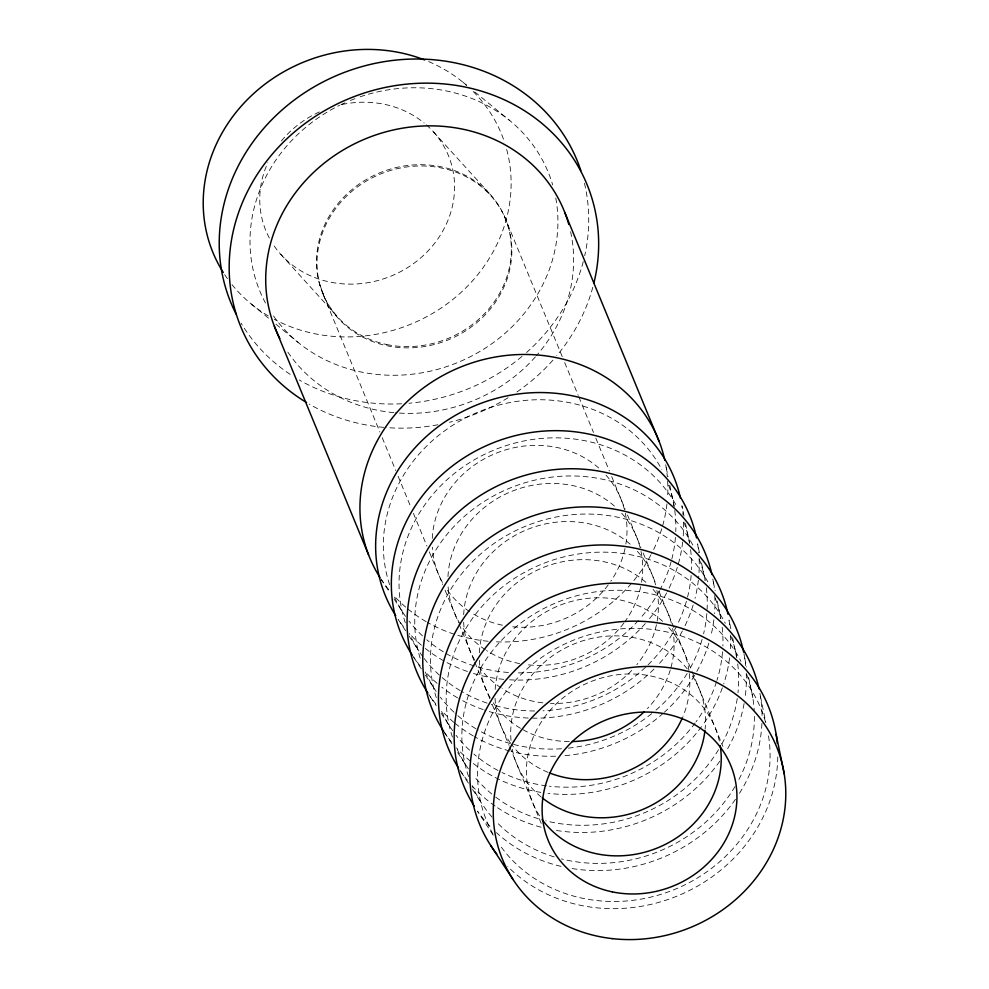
<?xml version="1.0" encoding="UTF-8"?>
<svg xmlns="http://www.w3.org/2000/svg" width="989" height="989" viewBox="0 0 989 989"><rect width="100%" height="100%" fill="white"/><g stroke="black" fill="none" stroke-linecap="round" stroke-linejoin="round"><path stroke-width="0.74" stroke-dasharray="4.95 3.71" d="M463.062 82.322L466.573 85.202M474.769 91.915L509.867 120.67M251.268 304.019L269.985 319.348M275.844 324.145L298.072 342.367M433.553 131.994L490.297 194.462M280.777 254.346L337.521 316.826M380.802 578.775L389.085 591.397M394.055 598.975L403.153 612.859M405.614 630.759L398.159 619.398A155.965 141.588 -22.4 0 0 404.464 627.83M408.927 635.803L418.866 650.947M413.859 657.5L421.314 668.861M425.455 675.166L434.567 689.049M430.4 696.862L436.186 705.701M441.156 713.267L450.267 727.15M444.444 732.441L452.727 745.063M457.697 752.629L465.967 765.251M468.427 783.164L459.316 769.281A155.965 141.588 -22.4 0 0 467.278 780.234M472.569 789.469L481.68 803.352M493.239 835.149L477.502 811.165A155.965 141.588 -22.4 0 0 492.077 828.461M504.242 215.911L562.345 356.881M564.694 362.58L578.206 395.365M578.8 396.799L593.487 432.428M595.835 438.139L609.348 470.925M611.697 476.624L625.159 509.286M627.483 514.923L640.86 547.387M643.184 553.024L655.979 584.066M658.897 591.125L691.459 670.146M692.04 671.556L722.872 746.349M323.588 295.377L379.9 432.069M382.249 437.781L395.773 470.566M398.122 476.265L411.053 507.629M413.402 513.328L426.927 546.113M429.275 551.813L442.763 584.524M445.087 590.161L458.463 622.625M459.044 624.034L474.164 660.714M474.745 662.136L489.876 698.815M492.201 704.465L509.063 745.385M509.644 746.794L541.638 824.406M319.843 284.597L324.108 296.651A98.69 89.579 -22.4 0 0 488.257 311.436A98.69 89.579 -22.4 0 0 437.113 167.215A98.69 89.579 -22.4 0 0 319.843 284.597L324.639 298.072M760.442 696.281L765.832 722.699M744.742 658.179L746.534 666.982M748.636 677.255L752.827 697.801M730.834 628.88L729.029 620.078A155.965 141.588 -22.4 0 1 730.006 627.545M732.626 637.682L736.521 656.77M713.329 581.977L715.121 590.779M717.223 601.052L720.82 618.669A148.165 134.504 -22.4 0 0 714.775 596.874M699.421 552.678L697.628 543.876A155.965 141.588 -22.4 0 1 698.741 552.851M701.522 562.951L705.12 580.568M684.017 516.048L681.928 505.775A155.965 141.588 -22.4 0 1 683.04 514.75M685.513 523.391L689.407 542.466M666.215 467.673L668.02 476.488M669.813 485.29L674.004 505.836M699.075 558.773A148.165 134.504 -22.4 0 1 705.231 580.691M706.319 587.75A148.165 134.504 -22.4 0 1 707.123 609.286M706.838 613.613A148.165 134.504 -22.4 0 1 703.599 633.751M702.103 639.438A148.165 134.504 -22.4 0 1 689.407 669.602M687.12 673.497A148.165 134.504 -22.4 0 1 652.864 712.71M651.776 713.588A148.165 134.504 -22.4 0 1 568.415 748.129M561.455 748.747A148.165 134.504 -22.4 0 1 511.4 743.852M509.953 743.444A148.165 134.504 -22.4 0 1 477.168 729.499M475.907 728.745A148.165 134.504 -22.4 0 1 454.928 713.069M453.864 712.092A148.165 134.504 -22.4 0 1 440.352 697.208M436.149 691.422A148.165 134.504 -22.4 0 1 425.097 671.531A155.965 141.588 -22.4 0 0 437.064 683.3M420.152 658.192A148.165 134.504 -22.4 0 1 510.559 487.837A148.165 134.504 -22.4 0 1 693.858 547.078M656.894 590.384A98.69 89.579 -22.4 0 1 656.721 623.33M656.424 624.751A98.69 89.579 -22.4 0 1 636.805 664.695M631.711 670.443A98.69 89.579 -22.4 0 1 550.514 703.402M542.862 702.833A98.69 89.579 -22.4 0 1 502.251 688.641M501.027 687.837A98.69 89.579 -22.4 0 1 477.576 664.682M474.559 659.848A98.69 89.579 -22.4 0 1 463.606 620.437M463.68 614.676A98.69 89.579 -22.4 0 1 526.68 529.77A98.69 89.579 -22.4 0 1 631.303 545.211M637.398 551.343A98.69 89.579 -22.4 0 1 655.608 584.833M672.594 628.485A98.69 89.579 -22.4 0 1 670.678 668.552M670.258 669.961A98.69 89.579 -22.4 0 1 647.424 708.544M569.293 741.577A98.69 89.579 -22.4 0 1 521.71 729.017M520.449 728.287A98.69 89.579 -22.4 0 1 493.276 702.783M490.26 697.95A98.69 89.579 -22.4 0 1 479.356 659.972M479.393 652.765A98.69 89.579 -22.4 0 1 542.38 567.871A98.69 89.579 -22.4 0 1 647.004 583.312M653.099 589.444A98.69 89.579 -22.4 0 1 671.308 622.934M746.683 674.399A148.165 134.504 -22.4 0 1 754.187 710.621M754.372 716.37A148.165 134.504 -22.4 0 1 737.967 781.261M735.012 786.502A148.165 134.504 -22.4 0 1 561.443 858.922M554.174 856.894A148.165 134.504 -22.4 0 1 495.872 821.315M492.003 817.05A148.165 134.504 -22.4 0 1 472.21 785.822M468.588 776.55A148.165 134.504 -22.4 0 1 555.497 603.03A148.165 134.504 -22.4 0 1 740.971 661.381M668.651 485.24A148.165 134.504 -22.4 0 1 675.771 531.637M675.438 537.41A148.165 134.504 -22.4 0 1 671.84 558.983M671.086 561.826A148.165 134.504 -22.4 0 1 660.158 589.432M659.453 590.754A148.165 134.504 -22.4 0 1 640.427 618.174M638.387 620.474A148.165 134.504 -22.4 0 1 516.147 672.854M508.47 672.483A148.165 134.504 -22.4 0 1 475.66 666.401M474.226 665.956A148.165 134.504 -22.4 0 1 444.494 652.542M443.245 651.776A148.165 134.504 -22.4 0 1 426.766 639.759M422.464 635.89A148.165 134.504 -22.4 0 1 408.939 621.018M405.552 616.407A148.165 134.504 -22.4 0 1 394.277 596.627M389.617 584.709A148.165 134.504 -22.4 0 1 476.97 412.537A148.165 134.504 -22.4 0 1 661.802 469.614M621.685 513.242A98.69 89.579 -22.4 0 1 641.008 585.228M640.711 586.65A98.69 89.579 -22.4 0 1 624.825 621.772M623.923 622.996A98.69 89.579 -22.4 0 1 527.162 664.732M519.633 663.594A98.69 89.579 -22.4 0 1 486.551 650.539M485.327 649.748A98.69 89.579 -22.4 0 1 461.084 625.394M460.318 624.195A98.69 89.579 -22.4 0 1 448.005 585.204M447.98 576.575A98.69 89.579 -22.4 0 1 510.979 491.669A98.69 89.579 -22.4 0 1 615.591 507.11M683.869 522.007A148.165 134.504 -22.4 0 1 690.013 545.409M690.606 549.649A148.165 134.504 -22.4 0 1 691.484 569.738M691.138 575.511A148.165 134.504 -22.4 0 1 687.54 597.084M686.391 601.337A148.165 134.504 -22.4 0 1 677.23 624.85M676.55 626.198A148.165 134.504 -22.4 0 1 647.671 665.226M645.557 667.254A148.165 134.504 -22.4 0 1 542.973 710.807M534.616 710.992A148.165 134.504 -22.4 0 1 491.36 704.502M487.083 703.117A148.165 134.504 -22.4 0 1 461.467 691.398M460.194 690.643A148.165 134.504 -22.4 0 1 440.303 675.944M439.227 674.98A148.165 134.504 -22.4 0 1 423.774 657.969M422.921 656.82A148.165 134.504 -22.4 0 1 409.397 633.43M405.317 622.81A148.165 134.504 -22.4 0 1 491.953 450.935A148.165 134.504 -22.4 0 1 676.835 506.455M605.985 475.14A98.69 89.579 -22.4 0 1 625.308 547.127M625.011 548.561A98.69 89.579 -22.4 0 1 610.868 581.186M608.223 584.895A98.69 89.579 -22.4 0 1 511.461 626.63M502.437 625.196A98.69 89.579 -22.4 0 1 470.851 612.438M469.614 611.647A98.69 89.579 -22.4 0 1 445.384 587.293M442.442 582.41A98.69 89.579 -22.4 0 1 432.304 547.102M432.28 538.473A98.69 89.579 -22.4 0 1 495.996 453.271A98.69 89.579 -22.4 0 1 600.953 469.998M668.799 627.533A98.69 89.579 -22.4 0 1 689.197 672.223M689.358 673.645A98.69 89.579 -22.4 0 1 682.966 716.419M548.042 772.335A98.69 89.579 -22.4 0 1 511.474 744.371M510.621 743.221A98.69 89.579 -22.4 0 1 495.056 698.073M495.168 689.432A98.69 89.579 -22.4 0 1 558.81 605.676A98.69 89.579 -22.4 0 1 662.704 621.413M730.982 636.298A148.165 134.504 -22.4 0 1 737.126 659.7M737.72 663.953A148.165 134.504 -22.4 0 1 737.979 692.708M737.25 698.481A148.165 134.504 -22.4 0 1 721.55 744.482M718.533 749.699A148.165 134.504 -22.4 0 1 545.73 820.821M538.473 818.793A148.165 134.504 -22.4 0 1 492.93 794.933M491.805 794.019A148.165 134.504 -22.4 0 1 473.533 775.66M468.366 768.799A148.165 134.504 -22.4 0 1 455.941 746.423M452.43 737.102A148.165 134.504 -22.4 0 1 540.513 564.632A148.165 134.504 -22.4 0 1 725.271 623.28M665.708 464.719A155.965 141.588 -22.4 0 1 667.328 476.649M667.662 481.173A155.965 141.588 -22.4 0 1 667.526 497.85M666.957 503.933A155.965 141.588 -22.4 0 1 662.148 527.458M661.752 528.794A155.965 141.588 -22.4 0 1 651.615 553.568M650.96 554.829A155.965 141.588 -22.4 0 1 493.907 641.7M488.109 641.255A155.965 141.588 -22.4 0 1 427.384 622.365M426.172 621.673A155.965 141.588 -22.4 0 1 408 609.063M405.651 607.098A155.965 141.588 -22.4 0 1 394.698 596.577M388.764 589.728A155.965 141.588 -22.4 0 1 381.63 580.036M683.486 522.291A155.965 141.588 -22.4 0 1 682.83 540.513M682.657 542.034A155.965 141.588 -22.4 0 1 667.328 591.669M666.66 592.93A155.965 141.588 -22.4 0 1 649.081 619.163M645.298 623.577A155.965 141.588 -22.4 0 1 509.607 679.802M503.809 679.356A155.965 141.588 -22.4 0 1 472.816 673.249M467.414 671.482A155.965 141.588 -22.4 0 1 423.7 647.165M421.363 645.199A155.965 141.588 -22.4 0 1 409.384 633.566M699.136 558.872A155.965 141.588 -22.4 0 1 698.531 578.614M698.37 580.135A155.965 141.588 -22.4 0 1 695.032 598.271M693.153 604.996A155.965 141.588 -22.4 0 1 683.028 629.758M682.361 631.019A155.965 141.588 -22.4 0 1 658.056 664.905M653.989 669.096A155.965 141.588 -22.4 0 1 532.601 718.162M528.225 718.039A155.965 141.588 -22.4 0 1 484.462 710.04M483.114 709.583A155.965 141.588 -22.4 0 1 458.797 698.568M457.586 697.863A155.965 141.588 -22.4 0 1 441.786 687.17M420.164 665.931A155.965 141.588 -22.4 0 1 412.203 654.978M722.193 627.273A148.165 134.504 -22.4 0 1 722.885 645.941M722.551 651.714A148.165 134.504 -22.4 0 1 716.951 680.37M716.506 681.78A148.165 134.504 -22.4 0 1 696.108 721.71M695.218 722.947A148.165 134.504 -22.4 0 1 549.476 786.218M546.447 785.847A148.165 134.504 -22.4 0 1 501.967 772.496M498.011 770.48A148.165 134.504 -22.4 0 1 473.879 754.063M469.577 750.194A148.165 134.504 -22.4 0 1 456.053 735.309M452.665 730.698A148.165 134.504 -22.4 0 1 441.378 710.93M436.285 697.653A148.165 134.504 -22.4 0 1 525.53 526.235A148.165 134.504 -22.4 0 1 709.57 585.179M712.822 579.01A155.965 141.588 -22.4 0 1 714.145 587.948M714.763 595.465A155.965 141.588 -22.4 0 1 714.515 613.674M713.885 619.757A155.965 141.588 -22.4 0 1 710.732 636.372M708.866 643.097A155.965 141.588 -22.4 0 1 695.292 674.115M694.575 675.351A155.965 141.588 -22.4 0 1 664.385 712.228M663.285 713.205A155.965 141.588 -22.4 0 1 562.951 755.806M555.62 756.202A155.965 141.588 -22.4 0 1 511.103 751.368M509.718 751.01A155.965 141.588 -22.4 0 1 474.497 736.669M473.286 735.964A155.965 141.588 -22.4 0 1 455.101 723.367M453.926 722.39A155.965 141.588 -22.4 0 1 441.811 710.881M435.865 704.032A155.965 141.588 -22.4 0 1 428.732 694.34M730.55 635.074A155.965 141.588 -22.4 0 1 730.216 651.776M729.585 657.858A155.965 141.588 -22.4 0 1 723.725 683.869M722.353 687.837A155.965 141.588 -22.4 0 1 702.4 725.456M701.547 726.618A155.965 141.588 -22.4 0 1 548.042 793.363M540.872 792.387A155.965 141.588 -22.4 0 1 456.485 747.869M451.577 742.133A155.965 141.588 -22.4 0 1 443.616 731.18M743.951 653.741A155.965 141.588 -22.4 0 1 745.706 665.646M746.25 673.175A155.965 141.588 -22.4 0 1 744.878 698.988M744.111 703.538A155.965 141.588 -22.4 0 1 725.988 751.553M719.769 761.209A155.965 141.588 -22.4 0 1 555.15 830.253M541.119 827.212A155.965 141.588 -22.4 0 1 497.615 807.766M495.069 806.035A155.965 141.588 -22.4 0 1 472.198 785.971M692.325 675.846A98.69 89.579 -22.4 0 1 705.12 728.992M541.107 796.949A98.69 89.579 -22.4 0 1 511.968 747.548M511.029 740.464A98.69 89.579 -22.4 0 1 574.51 643.777A98.69 89.579 -22.4 0 1 687.293 668.91M492.967 834.123A148.165 134.504 -22.4 0 1 573.373 640.229A148.165 134.504 -22.4 0 1 765.857 723.355M768.527 735.903A148.165 134.504 -22.4 0 1 674.263 889.606A148.165 134.504 -22.4 0 1 499.779 845.002M759.935 693.314A155.965 141.588 -22.4 0 1 762.074 717.334M761.926 723.416A155.965 141.588 -22.4 0 1 739.451 793.314M735.47 799.31A155.965 141.588 -22.4 0 1 570.863 868.354M560.998 866.364A155.965 141.588 -22.4 0 1 496.453 832.664M539.611 815.888A98.69 89.579 -22.4 0 1 590.94 681.582A98.69 89.579 -22.4 0 1 719.967 744.185M777.762 756.956A155.965 141.588 -22.4 0 1 676.921 896.158A155.965 141.588 -22.4 0 1 507.777 866.562M570.604 231.698A155.965 141.588 -22.4 0 1 536.335 355.78M535.383 356.868A155.965 141.588 -22.4 0 1 395.328 412.784M393.882 412.66A155.965 141.588 -22.4 0 1 286.575 350.18M592.819 287.218A187.156 169.898 -22.4 0 1 556.745 355.731M552.95 360.132A187.156 169.898 -22.4 0 1 516.728 392.101M508.049 397.751A187.156 169.898 -22.4 0 1 449.439 422.291M437.867 424.776A187.156 169.898 -22.4 0 1 385.29 427.495M383.843 427.372A187.156 169.898 -22.4 0 1 309.186 404.093M584.462 183.286A187.156 169.898 -22.4 0 1 584.697 255.718M583.263 261.615A187.156 169.898 -22.4 0 1 526.494 352.541M522.031 356.386A187.156 169.898 -22.4 0 1 408.939 403.252M401.608 403.759A187.156 169.898 -22.4 0 1 299.234 379.961M290.21 374.374A187.156 169.898 -22.4 0 1 241.131 323.193M426.383 124.898A98.69 89.579 -22.4 0 1 416.406 261.442A98.69 89.579 -22.4 0 1 272.952 244.147M269.342 238.015A98.69 89.579 -22.4 0 1 267.809 162.728M281.37 140.982A98.69 89.579 -22.4 0 1 319.398 111.918M342.095 104.475A98.69 89.579 -22.4 0 1 424.17 123.032M360.132 96.811A155.965 141.588 -22.4 0 1 552.666 184.881M555.781 198.01A155.965 141.588 -22.4 0 1 457.066 362.765A155.965 141.588 -22.4 0 1 271.703 313.34M265.509 303.054A155.965 141.588 -22.4 0 1 339.573 105.329M340.908 104.686A155.965 141.588 -22.4 0 1 344.951 102.807M350.403 100.458A155.965 141.588 -22.4 0 1 357.338 97.8M473.212 91.532A155.965 141.588 -22.4 0 1 504.526 142.231M506.677 149.413A155.965 141.588 -22.4 0 1 446.855 304.031A155.965 141.588 -22.4 0 1 274.336 319.336M268.254 315.911A155.965 141.588 -22.4 0 1 232.032 284.684M227.47 278.7A155.965 141.588 -22.4 0 1 224.07 273.73M428.596 61.565A155.965 141.588 -22.4 0 1 466.561 85.289M386.761 344.531A98.69 89.579 -22.4 0 0 508.507 227.965A98.69 89.579 -22.4 0 0 346.471 194.45A98.69 89.579 -22.4 0 0 386.761 344.531"/><path stroke-width="1.48" d="M490.729 845.484L513.081 879.555M565.003 213.043L659.23 441.638M274.336 326.197L368.563 554.792M776.142 734.382L784.228 774.004M644.148 711.808A98.69 89.579 -22.4 0 1 572.371 741.552M682.385 717.791A98.69 89.579 -22.4 0 1 549.414 772.891M379.986 577.514A155.965 141.588 -22.4 0 1 460.021 367.29A155.965 141.588 -22.4 0 1 664.818 460.293M395.687 615.615A155.965 141.588 -22.4 0 1 475.721 405.379A155.965 141.588 -22.4 0 1 680.531 498.394M412.203 654.978A155.965 141.588 -22.4 0 1 491.434 443.48A155.965 141.588 -22.4 0 1 696.54 537.967M427.916 693.079A155.965 141.588 -22.4 0 1 506.368 481.903A155.965 141.588 -22.4 0 1 711.932 574.597M443.616 731.18A155.965 141.588 -22.4 0 1 522.835 519.682A155.965 141.588 -22.4 0 1 727.953 614.157M458.513 768.02A155.965 141.588 -22.4 0 1 539.302 557.475A155.965 141.588 -22.4 0 1 743.654 652.258M704.959 730.438A98.69 89.579 -22.4 0 1 642.442 809.571A98.69 89.579 -22.4 0 1 542.232 797.863M474.213 806.122A155.965 141.588 -22.4 0 1 554.248 595.885A155.965 141.588 -22.4 0 1 759.045 688.888M720.202 745.595A98.69 89.579 -22.4 0 1 658.142 847.66A98.69 89.579 -22.4 0 1 542.034 819.411M496.812 854.076A155.965 141.588 -22.4 0 1 572.248 633.059A155.965 141.588 -22.4 0 1 777.255 743.345M279.825 338.498A155.965 141.588 -22.4 0 1 368.093 137.755A155.965 141.588 -22.4 0 1 568.786 224.416M306.565 402.548A187.156 169.898 -22.4 0 1 250.798 185.215A187.156 169.898 -22.4 0 1 478.565 90.308A187.156 169.898 -22.4 0 1 593.956 282.805M236.148 314.168A187.156 169.898 -22.4 0 1 338.498 74.744A187.156 169.898 -22.4 0 1 580.84 170.553M223.267 272.47A155.965 141.588 -22.4 0 1 244.963 102.09A155.965 141.588 -22.4 0 1 424.677 59.97M612.29 938.623A148.165 134.504 -22.4 0 0 777.589 749.266A148.165 134.504 -22.4 0 0 528.695 721.154A148.165 134.504 -22.4 0 0 612.29 938.623M612.364 891.893A98.69 89.579 -22.4 0 0 734.122 775.327A98.69 89.579 -22.4 0 0 572.075 741.824A98.69 89.579 -22.4 0 0 612.364 891.893"/></g></svg>
